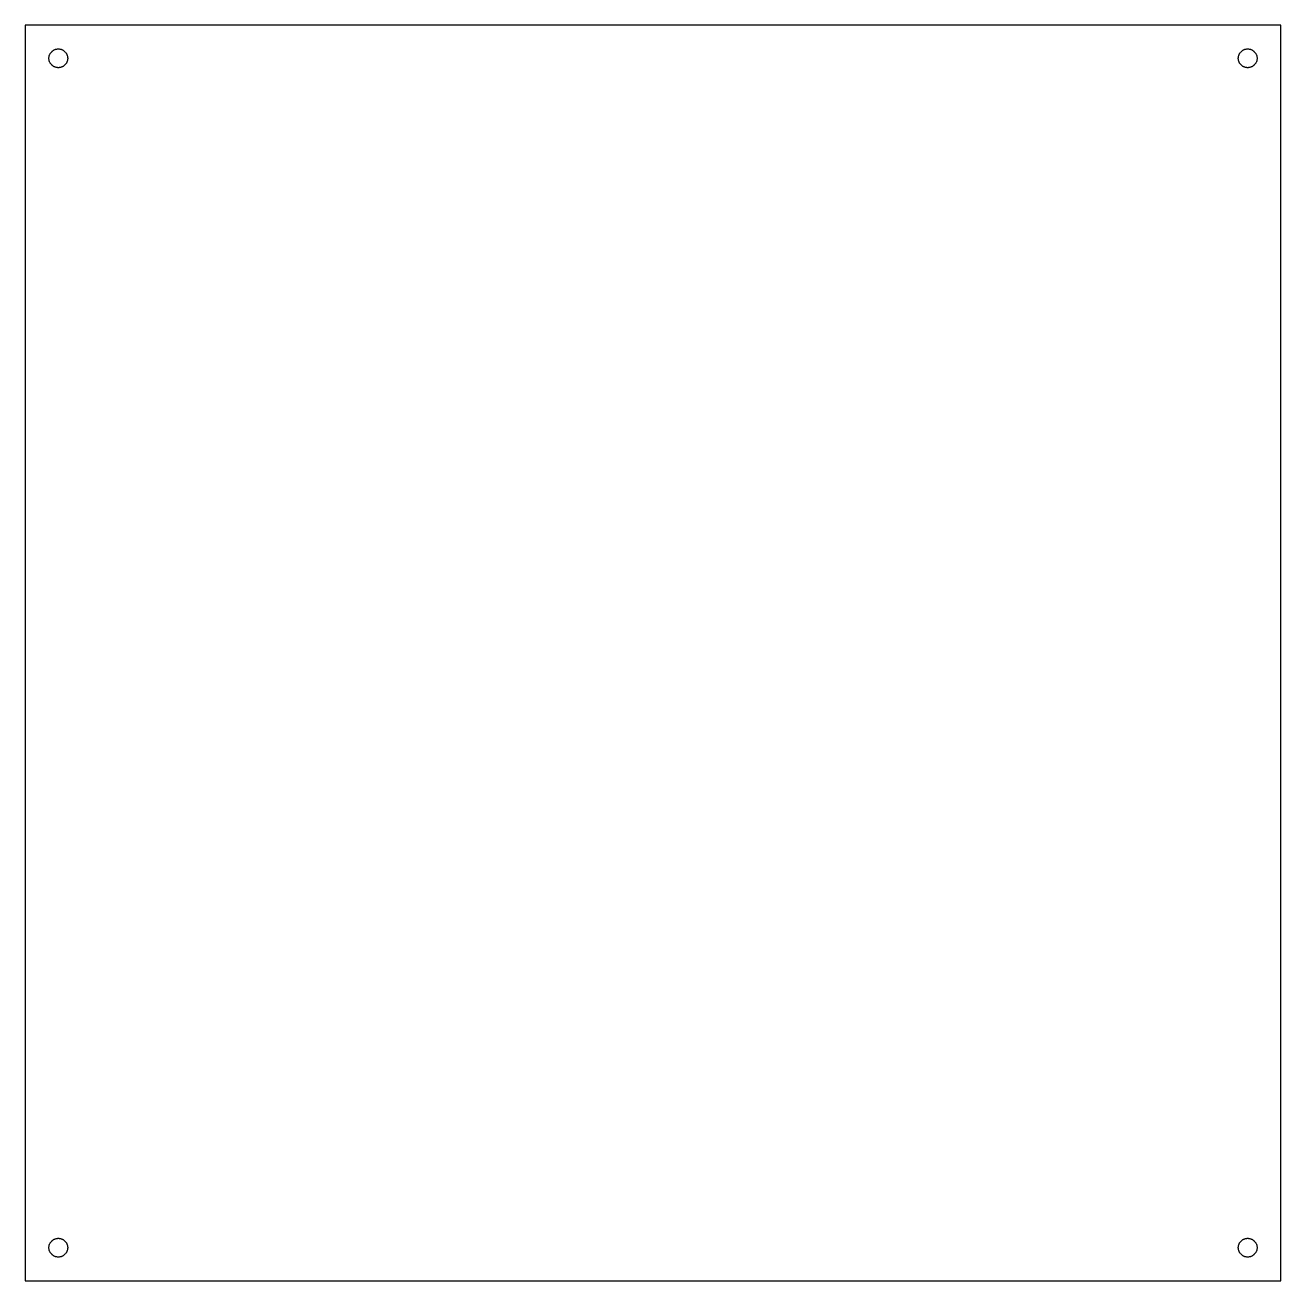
# Model space of a CAD drawing. Header units: millimetres. Extents: x -12 to 215, y -12 to 215.
import ezdxf

# ---------------------------------------------------------------- set-up
doc = ezdxf.new("R2010")
doc.units = ezdxf.units.MM
doc.layers.add('CUT', color=1, linetype='Continuous')

msp = doc.modelspace()

# ---------------------------------------------------------------- linework, layer by layer
at = {"layer": 'CUT'}
for points in [[(215, -12), (215, 215), (-12, 215), (-12, -12), (215, -12)], [(-4.3, 209), (-4.3, 208.92), (-4.31, 208.83), (-4.32, 208.75), (-4.33, 208.67), (-4.35, 208.59), (-4.37, 208.51), (-4.4, 208.43), (-4.43, 208.35), (-4.46, 208.27), (-4.5, 208.2), (-4.54, 208.13), (-4.59, 208.06), (-4.63, 207.99), (-4.69, 207.92), (-4.74, 207.86), (-4.8, 207.8), (-4.86, 207.74), (-4.92, 207.69), (-4.99, 207.63), (-5.06, 207.59), (-5.13, 207.54), (-5.2, 207.5), (-5.27, 207.46), (-5.35, 207.43), (-5.43, 207.4), (-5.51, 207.37), (-5.59, 207.35), (-5.67, 207.33), (-5.75, 207.32), (-5.83, 207.31), (-5.92, 207.3), (-6, 207.3), (-6.08, 207.3), (-6.17, 207.31), (-6.25, 207.32), (-6.33, 207.33), (-6.41, 207.35), (-6.49, 207.37), (-6.57, 207.4), (-6.65, 207.43), (-6.73, 207.46), (-6.8, 207.5), (-6.87, 207.54), (-6.94, 207.59), (-7.01, 207.63), (-7.08, 207.69), (-7.14, 207.74), (-7.2, 207.8), (-7.26, 207.86), (-7.31, 207.92), (-7.37, 207.99), (-7.41, 208.06), (-7.46, 208.13), (-7.5, 208.2), (-7.54, 208.27), (-7.57, 208.35), (-7.6, 208.43), (-7.63, 208.51), (-7.65, 208.59), (-7.67, 208.67), (-7.68, 208.75), (-7.69, 208.83), (-7.7, 208.92), (-7.7, 209), (-7.7, 209.08), (-7.69, 209.17), (-7.68, 209.25), (-7.67, 209.33), (-7.65, 209.41), (-7.63, 209.49), (-7.6, 209.57), (-7.57, 209.65), (-7.54, 209.73), (-7.5, 209.8), (-7.46, 209.87), (-7.41, 209.94), (-7.37, 210.01), (-7.31, 210.08), (-7.26, 210.14), (-7.2, 210.2), (-7.14, 210.26), (-7.08, 210.31), (-7.01, 210.37), (-6.94, 210.41), (-6.87, 210.46), (-6.8, 210.5), (-6.73, 210.54), (-6.65, 210.57), (-6.57, 210.6), (-6.49, 210.63), (-6.41, 210.65), (-6.33, 210.67), (-6.25, 210.68), (-6.17, 210.69), (-6.08, 210.7), (-6, 210.7), (-5.92, 210.7), (-5.83, 210.69), (-5.75, 210.68), (-5.67, 210.67), (-5.59, 210.65), (-5.51, 210.63), (-5.43, 210.6), (-5.35, 210.57), (-5.27, 210.54), (-5.2, 210.5), (-5.13, 210.46), (-5.06, 210.41), (-4.99, 210.37), (-4.92, 210.31), (-4.86, 210.26), (-4.8, 210.2), (-4.74, 210.14), (-4.69, 210.08), (-4.63, 210.01), (-4.59, 209.94), (-4.54, 209.87), (-4.5, 209.8), (-4.46, 209.73), (-4.43, 209.65), (-4.4, 209.57), (-4.37, 209.49), (-4.35, 209.41), (-4.33, 209.33), (-4.32, 209.25), (-4.31, 209.17), (-4.3, 209.08), (-4.3, 209)], [(210.7, 209), (210.7, 208.92), (210.69, 208.83), (210.68, 208.75), (210.67, 208.67), (210.65, 208.59), (210.63, 208.51), (210.6, 208.43), (210.57, 208.35), (210.54, 208.27), (210.5, 208.2), (210.46, 208.13), (210.41, 208.06), (210.37, 207.99), (210.31, 207.92), (210.26, 207.86), (210.2, 207.8), (210.14, 207.74), (210.08, 207.69), (210.01, 207.63), (209.94, 207.59), (209.87, 207.54), (209.8, 207.5), (209.73, 207.46), (209.65, 207.43), (209.57, 207.4), (209.49, 207.37), (209.41, 207.35), (209.33, 207.33), (209.25, 207.32), (209.17, 207.31), (209.08, 207.3), (209, 207.3), (208.92, 207.3), (208.83, 207.31), (208.75, 207.32), (208.67, 207.33), (208.59, 207.35), (208.51, 207.37), (208.43, 207.4), (208.35, 207.43), (208.27, 207.46), (208.2, 207.5), (208.13, 207.54), (208.06, 207.59), (207.99, 207.63), (207.92, 207.69), (207.86, 207.74), (207.8, 207.8), (207.74, 207.86), (207.69, 207.92), (207.63, 207.99), (207.59, 208.06), (207.54, 208.13), (207.5, 208.2), (207.46, 208.27), (207.43, 208.35), (207.4, 208.43), (207.37, 208.51), (207.35, 208.59), (207.33, 208.67), (207.32, 208.75), (207.31, 208.83), (207.3, 208.92), (207.3, 209), (207.3, 209.08), (207.31, 209.17), (207.32, 209.25), (207.33, 209.33), (207.35, 209.41), (207.37, 209.49), (207.4, 209.57), (207.43, 209.65), (207.46, 209.73), (207.5, 209.8), (207.54, 209.87), (207.59, 209.94), (207.63, 210.01), (207.69, 210.08), (207.74, 210.14), (207.8, 210.2), (207.86, 210.26), (207.92, 210.31), (207.99, 210.37), (208.06, 210.41), (208.13, 210.46), (208.2, 210.5), (208.27, 210.54), (208.35, 210.57), (208.43, 210.6), (208.51, 210.63), (208.59, 210.65), (208.67, 210.67), (208.75, 210.68), (208.83, 210.69), (208.92, 210.7), (209, 210.7), (209.08, 210.7), (209.17, 210.69), (209.25, 210.68), (209.33, 210.67), (209.41, 210.65), (209.49, 210.63), (209.57, 210.6), (209.65, 210.57), (209.73, 210.54), (209.8, 210.5), (209.87, 210.46), (209.94, 210.41), (210.01, 210.37), (210.08, 210.31), (210.14, 210.26), (210.2, 210.2), (210.26, 210.14), (210.31, 210.08), (210.37, 210.01), (210.41, 209.94), (210.46, 209.87), (210.5, 209.8), (210.54, 209.73), (210.57, 209.65), (210.6, 209.57), (210.63, 209.49), (210.65, 209.41), (210.67, 209.33), (210.68, 209.25), (210.69, 209.17), (210.7, 209.08), (210.7, 209)], [(-4.3, -6), (-4.3, -6.08), (-4.31, -6.17), (-4.32, -6.25), (-4.33, -6.33), (-4.35, -6.41), (-4.37, -6.49), (-4.4, -6.57), (-4.43, -6.65), (-4.46, -6.73), (-4.5, -6.8), (-4.54, -6.87), (-4.59, -6.94), (-4.63, -7.01), (-4.69, -7.08), (-4.74, -7.14), (-4.8, -7.2), (-4.86, -7.26), (-4.92, -7.31), (-4.99, -7.37), (-5.06, -7.41), (-5.13, -7.46), (-5.2, -7.5), (-5.27, -7.54), (-5.35, -7.57), (-5.43, -7.6), (-5.51, -7.63), (-5.59, -7.65), (-5.67, -7.67), (-5.75, -7.68), (-5.83, -7.69), (-5.92, -7.7), (-6, -7.7), (-6.08, -7.7), (-6.17, -7.69), (-6.25, -7.68), (-6.33, -7.67), (-6.41, -7.65), (-6.49, -7.63), (-6.57, -7.6), (-6.65, -7.57), (-6.73, -7.54), (-6.8, -7.5), (-6.87, -7.46), (-6.94, -7.41), (-7.01, -7.37), (-7.08, -7.31), (-7.14, -7.26), (-7.2, -7.2), (-7.26, -7.14), (-7.31, -7.08), (-7.37, -7.01), (-7.41, -6.94), (-7.46, -6.87), (-7.5, -6.8), (-7.54, -6.73), (-7.57, -6.65), (-7.6, -6.57), (-7.63, -6.49), (-7.65, -6.41), (-7.67, -6.33), (-7.68, -6.25), (-7.69, -6.17), (-7.7, -6.08), (-7.7, -6), (-7.7, -5.92), (-7.69, -5.83), (-7.68, -5.75), (-7.67, -5.67), (-7.65, -5.59), (-7.63, -5.51), (-7.6, -5.43), (-7.57, -5.35), (-7.54, -5.27), (-7.5, -5.2), (-7.46, -5.13), (-7.41, -5.06), (-7.37, -4.99), (-7.31, -4.92), (-7.26, -4.86), (-7.2, -4.8), (-7.14, -4.74), (-7.08, -4.69), (-7.01, -4.63), (-6.94, -4.59), (-6.87, -4.54), (-6.8, -4.5), (-6.73, -4.46), (-6.65, -4.43), (-6.57, -4.4), (-6.49, -4.37), (-6.41, -4.35), (-6.33, -4.33), (-6.25, -4.32), (-6.17, -4.31), (-6.08, -4.3), (-6, -4.3), (-5.92, -4.3), (-5.83, -4.31), (-5.75, -4.32), (-5.67, -4.33), (-5.59, -4.35), (-5.51, -4.37), (-5.43, -4.4), (-5.35, -4.43), (-5.27, -4.46), (-5.2, -4.5), (-5.13, -4.54), (-5.06, -4.59), (-4.99, -4.63), (-4.92, -4.69), (-4.86, -4.74), (-4.8, -4.8), (-4.74, -4.86), (-4.69, -4.92), (-4.63, -4.99), (-4.59, -5.06), (-4.54, -5.13), (-4.5, -5.2), (-4.46, -5.27), (-4.43, -5.35), (-4.4, -5.43), (-4.37, -5.51), (-4.35, -5.59), (-4.33, -5.67), (-4.32, -5.75), (-4.31, -5.83), (-4.3, -5.92), (-4.3, -6)], [(210.7, -6), (210.7, -6.08), (210.69, -6.17), (210.68, -6.25), (210.67, -6.33), (210.65, -6.41), (210.63, -6.49), (210.6, -6.57), (210.57, -6.65), (210.54, -6.73), (210.5, -6.8), (210.46, -6.87), (210.41, -6.94), (210.37, -7.01), (210.31, -7.08), (210.26, -7.14), (210.2, -7.2), (210.14, -7.26), (210.08, -7.31), (210.01, -7.37), (209.94, -7.41), (209.87, -7.46), (209.8, -7.5), (209.73, -7.54), (209.65, -7.57), (209.57, -7.6), (209.49, -7.63), (209.41, -7.65), (209.33, -7.67), (209.25, -7.68), (209.17, -7.69), (209.08, -7.7), (209, -7.7), (208.92, -7.7), (208.83, -7.69), (208.75, -7.68), (208.67, -7.67), (208.59, -7.65), (208.51, -7.63), (208.43, -7.6), (208.35, -7.57), (208.27, -7.54), (208.2, -7.5), (208.13, -7.46), (208.06, -7.41), (207.99, -7.37), (207.92, -7.31), (207.86, -7.26), (207.8, -7.2), (207.74, -7.14), (207.69, -7.08), (207.63, -7.01), (207.59, -6.94), (207.54, -6.87), (207.5, -6.8), (207.46, -6.73), (207.43, -6.65), (207.4, -6.57), (207.37, -6.49), (207.35, -6.41), (207.33, -6.33), (207.32, -6.25), (207.31, -6.17), (207.3, -6.08), (207.3, -6), (207.3, -5.92), (207.31, -5.83), (207.32, -5.75), (207.33, -5.67), (207.35, -5.59), (207.37, -5.51), (207.4, -5.43), (207.43, -5.35), (207.46, -5.27), (207.5, -5.2), (207.54, -5.13), (207.59, -5.06), (207.63, -4.99), (207.69, -4.92), (207.74, -4.86), (207.8, -4.8), (207.86, -4.74), (207.92, -4.69), (207.99, -4.63), (208.06, -4.59), (208.13, -4.54), (208.2, -4.5), (208.27, -4.46), (208.35, -4.43), (208.43, -4.4), (208.51, -4.37), (208.59, -4.35), (208.67, -4.33), (208.75, -4.32), (208.83, -4.31), (208.92, -4.3), (209, -4.3), (209.08, -4.3), (209.17, -4.31), (209.25, -4.32), (209.33, -4.33), (209.41, -4.35), (209.49, -4.37), (209.57, -4.4), (209.65, -4.43), (209.73, -4.46), (209.8, -4.5), (209.87, -4.54), (209.94, -4.59), (210.01, -4.63), (210.08, -4.69), (210.14, -4.74), (210.2, -4.8), (210.26, -4.86), (210.31, -4.92), (210.37, -4.99), (210.41, -5.06), (210.46, -5.13), (210.5, -5.2), (210.54, -5.27), (210.57, -5.35), (210.6, -5.43), (210.63, -5.51), (210.65, -5.59), (210.67, -5.67), (210.68, -5.75), (210.69, -5.83), (210.7, -5.92), (210.7, -6)]]:
    msp.add_lwpolyline(points, close=True, dxfattribs=at)

doc.saveas('drawing.dxf')
